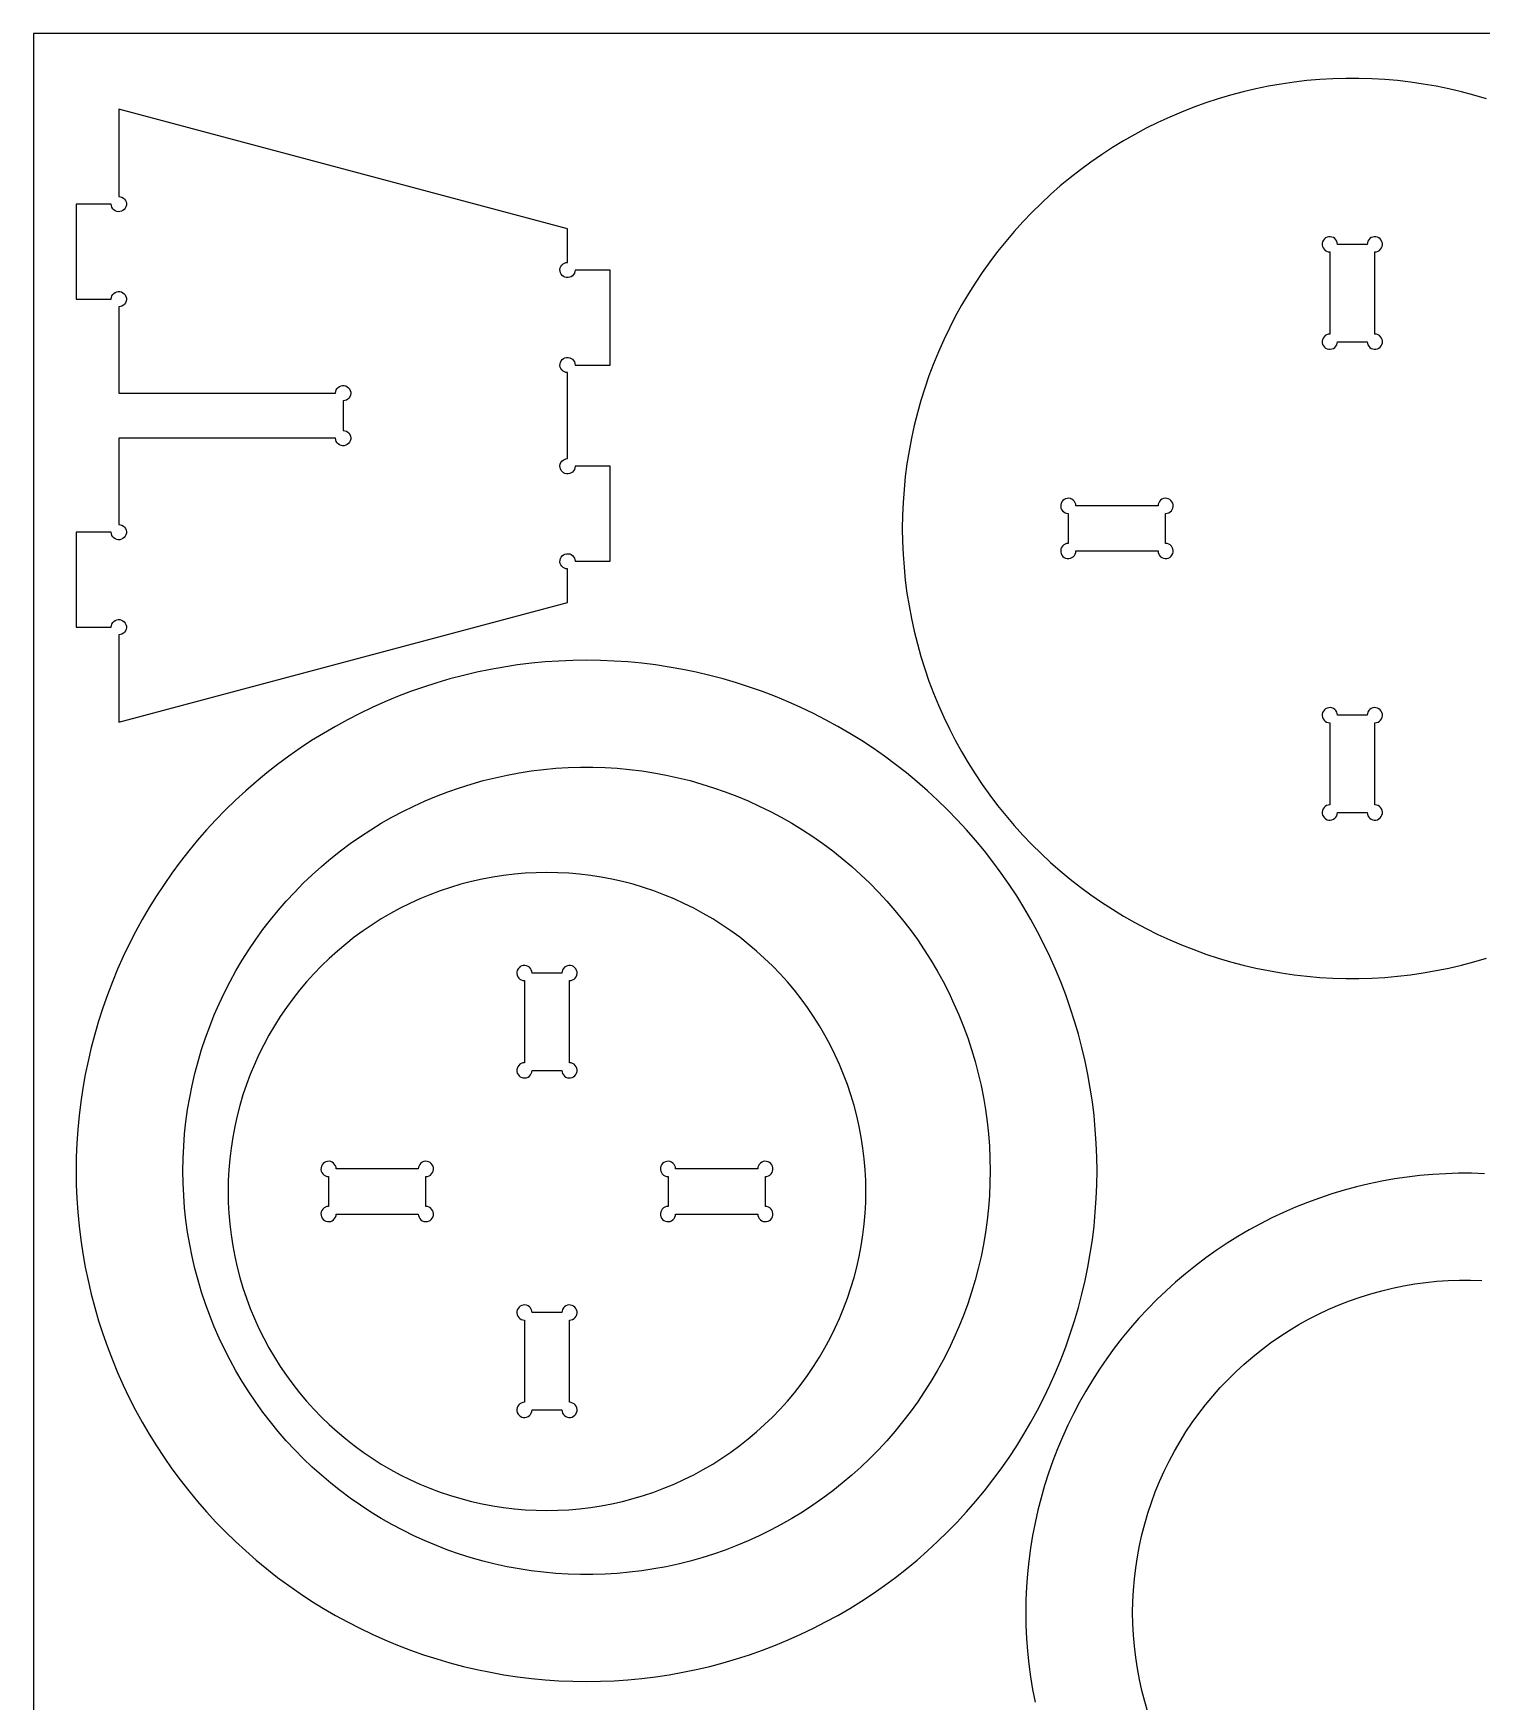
# Model space of a CAD drawing. Extents: x 0 to 2440, y 0 to 2740.
# Drawn here: x 0 to 610, y 2038 to 2740 of the extents above; entities that cross this region are included whole.
import ezdxf

# ---------------------------------------------------------------- set-up
doc = ezdxf.new("R2010")
doc.units = 0
for name, color, linetype in [('GABARIT_BAGUES_18MM', 3, 'Continuous'), ('GABARIT_INTERIEUR_18MM', 5, 'Continuous'), ('PLANCHE_18MM', 8, 'Continuous')]:
    doc.layers.add(name, color=color, linetype=linetype)

msp = doc.modelspace()

# ---------------------------------------------------------------- linework, layer by layer
at = {"layer": 'GABARIT_BAGUES_18MM'}
for points in [[(448, 2261), (447.92, 2266.82), (447.68, 2272.64), (447.29, 2278.45), (446.74, 2284.25), (446.03, 2290.03), (445.17, 2295.78), (444.15, 2301.52), (442.97, 2307.22), (441.64, 2312.89), (440.16, 2318.52), (438.53, 2324.11), (436.75, 2329.65), (434.81, 2335.14), (432.73, 2340.58), (430.5, 2345.96), (428.13, 2351.28), (425.61, 2356.53), (422.96, 2361.71), (420.16, 2366.81), (417.22, 2371.84), (414.16, 2376.79), (410.95, 2381.66), (407.62, 2386.43), (404.16, 2391.11), (400.57, 2395.7), (396.86, 2400.19), (393.04, 2404.57), (389.09, 2408.86), (385.03, 2413.03), (380.86, 2417.09), (376.57, 2421.04), (372.19, 2424.86), (367.7, 2428.57), (363.11, 2432.16), (358.43, 2435.62), (353.66, 2438.95), (348.79, 2442.16), (343.84, 2445.22), (338.81, 2448.16), (333.71, 2450.96), (328.53, 2453.61), (323.28, 2456.13), (317.96, 2458.5), (312.58, 2460.73), (307.14, 2462.81), (301.65, 2464.75), (296.11, 2466.53), (290.52, 2468.16), (284.89, 2469.64), (279.22, 2470.97), (273.52, 2472.15), (267.78, 2473.17), (262.03, 2474.03), (256.25, 2474.74), (250.45, 2475.29), (244.64, 2475.68), (238.82, 2475.92), (233, 2476), (227.18, 2475.92), (221.36, 2475.68), (215.55, 2475.29), (209.75, 2474.74), (203.97, 2474.03), (198.22, 2473.17), (192.48, 2472.15), (186.78, 2470.97), (181.11, 2469.64), (175.48, 2468.16), (169.89, 2466.53), (164.35, 2464.75), (158.86, 2462.81), (153.42, 2460.73), (148.04, 2458.5), (142.72, 2456.13), (137.47, 2453.61), (132.29, 2450.96), (127.19, 2448.16), (122.16, 2445.22), (117.21, 2442.16), (112.34, 2438.95), (107.57, 2435.62), (102.89, 2432.16), (98.3, 2428.57), (93.81, 2424.86), (89.43, 2421.04), (85.14, 2417.09), (80.97, 2413.03), (76.91, 2408.86), (72.96, 2404.57), (69.14, 2400.19), (65.43, 2395.7), (61.84, 2391.11), (58.38, 2386.43), (55.05, 2381.66), (51.84, 2376.79), (48.78, 2371.84), (45.84, 2366.81), (43.04, 2361.71), (40.39, 2356.53), (37.87, 2351.28), (35.5, 2345.96), (33.27, 2340.58), (31.19, 2335.14), (29.25, 2329.65), (27.47, 2324.11), (25.84, 2318.52), (24.36, 2312.89), (23.03, 2307.22), (21.85, 2301.52), (20.83, 2295.78), (19.97, 2290.03), (19.26, 2284.25), (18.71, 2278.45), (18.32, 2272.64), (18.08, 2266.82), (18, 2261), (18.08, 2255.18), (18.32, 2249.36), (18.71, 2243.55), (19.26, 2237.75), (19.97, 2231.97), (20.83, 2226.22), (21.85, 2220.48), (23.03, 2214.78), (24.36, 2209.11), (25.84, 2203.48), (27.47, 2197.89), (29.25, 2192.35), (31.19, 2186.86), (33.27, 2181.42), (35.5, 2176.04), (37.87, 2170.72), (40.39, 2165.47), (43.04, 2160.29), (45.84, 2155.19), (48.78, 2150.16), (51.84, 2145.21), (55.05, 2140.34), (58.38, 2135.57), (61.84, 2130.89), (65.43, 2126.3), (69.14, 2121.81), (72.96, 2117.43), (76.91, 2113.14), (80.97, 2108.97), (85.14, 2104.91), (89.43, 2100.96), (93.81, 2097.14), (98.3, 2093.43), (102.89, 2089.84), (107.57, 2086.38), (112.34, 2083.05), (117.21, 2079.84), (122.16, 2076.78), (127.19, 2073.84), (132.29, 2071.04), (137.47, 2068.39), (142.72, 2065.87), (148.04, 2063.5), (153.42, 2061.27), (158.86, 2059.19), (164.35, 2057.25), (169.89, 2055.47), (175.48, 2053.84), (181.11, 2052.36), (186.78, 2051.03), (192.48, 2049.85), (198.22, 2048.83), (203.97, 2047.97), (209.75, 2047.26), (215.55, 2046.71), (221.36, 2046.32), (227.18, 2046.08), (233, 2046), (238.82, 2046.08), (244.64, 2046.32), (250.45, 2046.71), (256.25, 2047.26), (262.03, 2047.97), (267.78, 2048.83), (273.52, 2049.85), (279.22, 2051.03), (284.89, 2052.36), (290.52, 2053.84), (296.11, 2055.47), (301.65, 2057.25), (307.14, 2059.19), (312.58, 2061.27), (317.96, 2063.5), (323.28, 2065.87), (328.53, 2068.39), (333.71, 2071.04), (338.81, 2073.84), (343.84, 2076.78), (348.79, 2079.84), (353.66, 2083.05), (358.43, 2086.38), (363.11, 2089.84), (367.7, 2093.43), (372.19, 2097.14), (376.57, 2100.96), (380.86, 2104.91), (385.03, 2108.97), (389.09, 2113.14), (393.04, 2117.43), (396.86, 2121.81), (400.57, 2126.3), (404.16, 2130.89), (407.62, 2135.57), (410.95, 2140.34), (414.16, 2145.21), (417.22, 2150.16), (420.16, 2155.19), (422.96, 2160.29), (425.61, 2165.47), (428.13, 2170.72), (430.5, 2176.04), (432.73, 2181.42), (434.81, 2186.86), (436.75, 2192.35), (438.53, 2197.89), (440.16, 2203.48), (441.64, 2209.11), (442.97, 2214.78), (444.15, 2220.48), (445.17, 2226.22), (446.03, 2231.97), (446.74, 2237.75), (447.29, 2243.55), (447.68, 2249.36), (447.92, 2255.18)], [(63, 2261), (63.08, 2266.18), (63.32, 2271.36), (63.71, 2276.53), (64.26, 2281.69), (64.97, 2286.83), (65.84, 2291.94), (66.86, 2297.02), (68.04, 2302.07), (69.37, 2307.08), (70.85, 2312.05), (72.48, 2316.97), (74.26, 2321.84), (76.19, 2326.65), (78.26, 2331.41), (80.48, 2336.09), (82.84, 2340.71), (85.35, 2345.25), (87.98, 2349.71), (90.76, 2354.1), (93.66, 2358.39), (96.7, 2362.59), (99.86, 2366.7), (103.14, 2370.71), (106.55, 2374.62), (110.07, 2378.43), (113.71, 2382.12), (117.46, 2385.7), (121.32, 2389.17), (125.28, 2392.51), (129.34, 2395.74), (133.5, 2398.84), (137.75, 2401.81), (142.08, 2404.65), (146.51, 2407.35), (151.01, 2409.92), (155.59, 2412.35), (160.24, 2414.64), (164.96, 2416.79), (169.74, 2418.79), (174.59, 2420.65), (179.48, 2422.36), (184.43, 2423.91), (189.42, 2425.32), (194.45, 2426.57), (199.52, 2427.67), (204.62, 2428.61), (209.74, 2429.4), (214.89, 2430.03), (220.05, 2430.51), (225.22, 2430.82), (230.41, 2430.98), (235.59, 2430.98), (240.78, 2430.82), (245.95, 2430.51), (251.11, 2430.03), (256.26, 2429.4), (261.38, 2428.61), (266.48, 2427.67), (271.55, 2426.57), (276.58, 2425.32), (281.57, 2423.91), (286.52, 2422.36), (291.41, 2420.65), (296.26, 2418.79), (301.04, 2416.79), (305.76, 2414.64), (310.41, 2412.35), (314.99, 2409.92), (319.49, 2407.35), (323.92, 2404.65), (328.25, 2401.81), (332.5, 2398.84), (336.66, 2395.74), (340.72, 2392.51), (344.68, 2389.17), (348.54, 2385.7), (352.29, 2382.12), (355.93, 2378.43), (359.45, 2374.62), (362.86, 2370.71), (366.14, 2366.7), (369.3, 2362.59), (372.34, 2358.39), (375.24, 2354.1), (378.02, 2349.71), (380.65, 2345.25), (383.16, 2340.71), (385.52, 2336.09), (387.74, 2331.41), (389.81, 2326.65), (391.74, 2321.84), (393.52, 2316.97), (395.15, 2312.05), (396.63, 2307.08), (397.96, 2302.07), (399.14, 2297.02), (400.16, 2291.94), (401.03, 2286.83), (401.74, 2281.69), (402.29, 2276.53), (402.68, 2271.36), (402.92, 2266.18), (403, 2261), (402.92, 2255.82), (402.68, 2250.64), (402.29, 2245.47), (401.74, 2240.31), (401.03, 2235.17), (400.16, 2230.06), (399.14, 2224.98), (397.96, 2219.93), (396.63, 2214.92), (395.15, 2209.95), (393.52, 2205.03), (391.74, 2200.16), (389.81, 2195.35), (387.74, 2190.59), (385.52, 2185.91), (383.16, 2181.29), (380.65, 2176.75), (378.02, 2172.29), (375.24, 2167.9), (372.34, 2163.61), (369.3, 2159.41), (366.14, 2155.3), (362.86, 2151.29), (359.45, 2147.38), (355.93, 2143.57), (352.29, 2139.88), (348.54, 2136.3), (344.68, 2132.83), (340.72, 2129.49), (336.66, 2126.26), (332.5, 2123.16), (328.25, 2120.19), (323.92, 2117.35), (319.49, 2114.65), (314.99, 2112.08), (310.41, 2109.65), (305.76, 2107.36), (301.04, 2105.21), (296.26, 2103.21), (291.41, 2101.35), (286.52, 2099.64), (281.57, 2098.09), (276.58, 2096.68), (271.55, 2095.43), (266.48, 2094.33), (261.38, 2093.39), (256.26, 2092.6), (251.11, 2091.97), (245.95, 2091.49), (240.78, 2091.18), (235.59, 2091.02), (230.41, 2091.02), (225.22, 2091.18), (220.05, 2091.49), (214.89, 2091.97), (209.74, 2092.6), (204.62, 2093.39), (199.52, 2094.33), (194.45, 2095.43), (189.42, 2096.68), (184.43, 2098.09), (179.48, 2099.64), (174.59, 2101.35), (169.74, 2103.21), (164.96, 2105.21), (160.24, 2107.36), (155.59, 2109.65), (151.01, 2112.08), (146.51, 2114.65), (142.08, 2117.35), (137.75, 2120.19), (133.5, 2123.16), (129.34, 2126.26), (125.28, 2129.49), (121.32, 2132.83), (117.46, 2136.3), (113.71, 2139.88), (110.07, 2143.57), (106.55, 2147.38), (103.14, 2151.29), (99.86, 2155.3), (96.7, 2159.41), (93.66, 2163.61), (90.76, 2167.9), (87.98, 2172.29), (85.35, 2176.75), (82.84, 2181.29), (80.48, 2185.91), (78.26, 2190.59), (76.19, 2195.35), (74.26, 2200.16), (72.48, 2205.03), (70.85, 2209.95), (69.37, 2214.92), (68.04, 2219.93), (66.86, 2224.98), (65.84, 2230.06), (64.97, 2235.17), (64.26, 2240.31), (63.71, 2245.47), (63.32, 2250.64), (63.08, 2255.82)]]:
    msp.add_lwpolyline(points, close=True, dxfattribs=at)
for points in [[(611.14, 2259.82), (605.72, 2259.98), (600.28, 2259.98), (594.86, 2259.82), (589.43, 2259.5), (584.02, 2259.02), (578.63, 2258.39), (573.26, 2257.59), (567.91, 2256.64), (562.59, 2255.53), (557.31, 2254.27), (552.07, 2252.85), (546.87, 2251.28), (541.72, 2249.55), (536.62, 2247.68), (531.58, 2245.66), (526.6, 2243.49), (521.68, 2241.17), (516.84, 2238.71), (512.07, 2236.11), (507.38, 2233.37), (502.77, 2230.5), (498.25, 2227.49), (493.82, 2224.35), (489.48, 2221.08), (485.24, 2217.68), (481.11, 2214.16), (477.07, 2210.53), (473.15, 2206.77), (469.34, 2202.9), (465.64, 2198.92), (462.06, 2194.84), (458.6, 2190.65), (455.27, 2186.36), (452.07, 2181.98), (448.99, 2177.5), (446.05, 2172.93), (443.24, 2168.28), (440.57, 2163.55), (438.04, 2158.75), (435.65, 2153.87), (433.41, 2148.92), (431.31, 2143.91), (429.36, 2138.84), (427.56, 2133.72), (425.92, 2128.54), (424.42, 2123.32), (423.08, 2118.06), (421.89, 2112.75), (420.86, 2107.42), (419.99, 2102.06), (419.27, 2096.68), (418.72, 2091.27), (418.32, 2085.86), (418.08, 2080.43), (418, 2075), (418.08, 2069.57), (418.32, 2064.14), (418.72, 2058.73), (419.27, 2053.32), (419.99, 2047.94), (420.86, 2042.58), (421.89, 2037.25)], [(469.42, 2033.09), (468.08, 2037.62), (466.9, 2042.2), (465.87, 2046.82), (464.99, 2051.47), (464.28, 2056.14), (463.72, 2060.84), (463.32, 2065.55), (463.08, 2070.27), (463, 2075), (463.08, 2079.73), (463.32, 2084.45), (463.72, 2089.16), (464.28, 2093.86), (464.99, 2098.53), (465.87, 2103.18), (466.9, 2107.8), (468.08, 2112.38), (469.42, 2116.91), (470.91, 2121.4), (472.55, 2125.83), (474.35, 2130.21), (476.28, 2134.52), (478.37, 2138.77), (480.59, 2142.94), (482.96, 2147.04), (485.46, 2151.05), (488.09, 2154.98), (490.86, 2158.81), (493.75, 2162.55), (496.77, 2166.19), (499.91, 2169.73), (503.17, 2173.16), (506.54, 2176.47), (510.03, 2179.67), (513.61, 2182.75), (517.31, 2185.71), (521.09, 2188.54), (524.97, 2191.24), (528.95, 2193.81), (533, 2196.24), (537.13, 2198.54), (541.34, 2200.69), (545.63, 2202.7), (549.97, 2204.57), (554.38, 2206.29), (558.84, 2207.85), (563.35, 2209.27), (567.91, 2210.53), (572.51, 2211.64), (577.14, 2212.59), (581.8, 2213.39), (586.49, 2214.02), (591.19, 2214.5), (595.91, 2214.82), (600.64, 2214.98), (605.36, 2214.98), (610.09, 2214.82)]]:
    msp.add_lwpolyline(points, dxfattribs=at)
at = {"layer": 'GABARIT_INTERIEUR_18MM'}
msp.add_lwpolyline([(612.01, 2712.44), (606.77, 2713.99), (601.49, 2715.39), (596.18, 2716.64), (590.82, 2717.73), (585.44, 2718.67), (580.04, 2719.46), (574.61, 2720.09), (569.17, 2720.56), (563.72, 2720.87), (558.26, 2721.03), (552.79, 2721.03), (547.33, 2720.87), (541.88, 2720.56), (536.44, 2720.09), (531.01, 2719.46), (525.61, 2718.67), (520.23, 2717.73), (514.87, 2716.64), (509.56, 2715.39), (504.28, 2713.99), (499.04, 2712.44), (493.85, 2710.73), (488.71, 2708.88), (483.63, 2706.88), (478.6, 2704.74), (473.65, 2702.45), (468.75, 2700.02), (463.93, 2697.45), (459.19, 2694.74), (454.53, 2691.9), (449.95, 2688.92), (445.46, 2685.81), (441.05, 2682.58), (436.75, 2679.21), (432.54, 2675.73), (428.44, 2672.13), (424.44, 2668.41), (420.55, 2664.57), (416.77, 2660.63), (413.11, 2656.57), (409.56, 2652.42), (406.14, 2648.16), (402.84, 2643.81), (399.67, 2639.36), (396.63, 2634.82), (393.71, 2630.2), (390.94, 2625.5), (388.3, 2620.72), (385.8, 2615.86), (383.44, 2610.93), (381.22, 2605.94), (379.15, 2600.89), (377.22, 2595.78), (375.45, 2590.61), (373.82, 2585.4), (372.34, 2580.14), (371.02, 2574.84), (369.84, 2569.5), (368.83, 2564.14), (367.96, 2558.74), (367.26, 2553.33), (366.71, 2547.89), (366.31, 2542.44), (366.08, 2536.99), (366, 2531.53), (366.08, 2526.06), (366.31, 2520.61), (366.71, 2515.16), (367.26, 2509.72), (367.96, 2504.31), (368.83, 2498.91), (369.84, 2493.55), (371.02, 2488.21), (372.34, 2482.91), (373.82, 2477.65), (375.45, 2472.44), (377.22, 2467.27), (379.15, 2462.16), (381.22, 2457.11), (383.44, 2452.12), (385.8, 2447.19), (388.3, 2442.33), (390.94, 2437.55), (393.71, 2432.85), (396.63, 2428.23), (399.67, 2423.69), (402.84, 2419.24), (406.14, 2414.89), (409.56, 2410.63), (413.11, 2406.48), (416.77, 2402.42), (420.55, 2398.48), (424.44, 2394.65), (428.44, 2390.92), (432.54, 2387.32), (436.75, 2383.84), (441.05, 2380.47), (445.46, 2377.24), (449.95, 2374.13), (454.53, 2371.15), (459.19, 2368.31), (463.93, 2365.6), (468.75, 2363.03), (473.65, 2360.6), (478.6, 2358.31), (483.63, 2356.17), (488.71, 2354.17), (493.85, 2352.32), (499.04, 2350.61), (504.28, 2349.06), (509.56, 2347.66), (514.87, 2346.41), (520.23, 2345.32), (525.61, 2344.38), (531.01, 2343.59), (536.44, 2342.96), (541.88, 2342.49), (547.33, 2342.18), (552.79, 2342.02), (558.26, 2342.02), (563.72, 2342.18), (569.17, 2342.49), (574.61, 2342.96), (580.04, 2343.59), (585.44, 2344.38), (590.82, 2345.32), (596.18, 2346.41), (601.49, 2347.66), (606.77, 2349.06), (612.01, 2350.61)], dxfattribs=at)
for points in [[(36, 2708.05), (36, 2671.3), (36.68, 2671.23), (37.33, 2671.01), (37.92, 2670.66), (38.42, 2670.2), (38.81, 2669.64), (39.07, 2669), (39.19, 2668.33), (39.17, 2667.65), (39, 2666.98), (38.69, 2666.37), (38.26, 2665.84), (37.73, 2665.41), (37.12, 2665.1), (36.46, 2664.93), (35.77, 2664.91), (35.1, 2665.03), (34.47, 2665.29), (33.9, 2665.68), (33.44, 2666.18), (33.09, 2666.77), (32.87, 2667.42), (32.8, 2668.1), (18, 2668.1), (18, 2628.1), (32.8, 2628.1), (32.87, 2628.78), (33.09, 2629.43), (33.44, 2630.02), (33.9, 2630.52), (34.47, 2630.91), (35.1, 2631.17), (35.77, 2631.29), (36.46, 2631.27), (37.12, 2631.1), (37.73, 2630.79), (38.26, 2630.36), (38.69, 2629.83), (39, 2629.22), (39.17, 2628.56), (39.19, 2627.87), (39.07, 2627.2), (38.81, 2626.57), (38.42, 2626.01), (37.92, 2625.54), (37.33, 2625.19), (36.68, 2624.97), (36, 2624.9), (36, 2588.53), (127.3, 2588.53), (127.37, 2589.21), (127.59, 2589.85), (127.94, 2590.44), (128.4, 2590.94), (128.97, 2591.33), (129.6, 2591.6), (130.27, 2591.72), (130.96, 2591.69), (131.62, 2591.52), (132.23, 2591.22), (132.76, 2590.79), (133.19, 2590.26), (133.5, 2589.64), (133.67, 2588.98), (133.69, 2588.3), (133.57, 2587.62), (133.31, 2586.99), (132.92, 2586.43), (132.42, 2585.96), (131.83, 2585.61), (131.18, 2585.4), (130.5, 2585.33), (130.5, 2572.73), (131.18, 2572.65), (131.83, 2572.44), (132.42, 2572.09), (132.92, 2571.62), (133.31, 2571.06), (133.57, 2570.43), (133.69, 2569.75), (133.67, 2569.07), (133.5, 2568.41), (133.19, 2567.8), (132.76, 2567.26), (132.23, 2566.83), (131.62, 2566.53), (130.96, 2566.36), (130.27, 2566.33), (129.6, 2566.45), (128.97, 2566.72), (128.4, 2567.11), (127.94, 2567.61), (127.59, 2568.2), (127.37, 2568.85), (127.3, 2569.53), (36, 2569.53), (36, 2533.15), (36.68, 2533.08), (37.33, 2532.86), (37.92, 2532.51), (38.42, 2532.04), (38.81, 2531.48), (39.07, 2530.85), (39.19, 2530.18), (39.17, 2529.49), (39, 2528.83), (38.69, 2528.22), (38.26, 2527.69), (37.73, 2527.26), (37.12, 2526.95), (36.46, 2526.78), (35.77, 2526.76), (35.1, 2526.88), (34.47, 2527.14), (33.9, 2527.53), (33.44, 2528.03), (33.09, 2528.62), (32.87, 2529.27), (32.8, 2529.95), (18, 2529.95), (18, 2489.95), (32.8, 2489.95), (32.87, 2490.63), (33.09, 2491.28), (33.44, 2491.87), (33.9, 2492.37), (34.47, 2492.76), (35.1, 2493.02), (35.77, 2493.14), (36.46, 2493.12), (37.12, 2492.95), (37.73, 2492.64), (38.26, 2492.21), (38.69, 2491.68), (39, 2491.07), (39.17, 2490.4), (39.19, 2489.72), (39.07, 2489.05), (38.81, 2488.42), (38.42, 2487.85), (37.92, 2487.39), (37.33, 2487.04), (36.68, 2486.82), (36, 2486.75), (36, 2450), (225, 2500.4), (225, 2514.51), (224.32, 2514.58), (223.67, 2514.79), (223.08, 2515.14), (222.58, 2515.61), (222.19, 2516.17), (221.93, 2516.8), (221.81, 2517.48), (221.83, 2518.16), (222, 2518.82), (222.31, 2519.44), (222.74, 2519.97), (223.27, 2520.4), (223.88, 2520.7), (224.54, 2520.87), (225.23, 2520.9), (225.9, 2520.78), (226.53, 2520.51), (227.1, 2520.12), (227.56, 2519.62), (227.91, 2519.03), (228.13, 2518.39), (228.2, 2517.71), (243, 2517.71), (243, 2557.71), (228.2, 2557.71), (228.13, 2557.03), (227.91, 2556.38), (227.56, 2555.79), (227.1, 2555.29), (226.53, 2554.9), (225.9, 2554.64), (225.23, 2554.51), (224.54, 2554.54), (223.88, 2554.71), (223.27, 2555.01), (222.74, 2555.44), (222.31, 2555.98), (222, 2556.59), (221.83, 2557.25), (221.81, 2557.93), (221.93, 2558.61), (222.19, 2559.24), (222.58, 2559.8), (223.08, 2560.27), (223.67, 2560.62), (224.32, 2560.83), (225, 2560.91), (225, 2597.14), (224.32, 2597.22), (223.67, 2597.43), (223.08, 2597.78), (222.58, 2598.25), (222.19, 2598.81), (221.93, 2599.44), (221.81, 2600.12), (221.83, 2600.8), (222, 2601.46), (222.31, 2602.07), (222.74, 2602.61), (223.27, 2603.04), (223.88, 2603.34), (224.54, 2603.51), (225.23, 2603.54), (225.9, 2603.42), (226.53, 2603.15), (227.1, 2602.76), (227.56, 2602.26), (227.91, 2601.67), (228.13, 2601.03), (228.2, 2600.34), (243, 2600.34), (243, 2640.34), (228.2, 2640.34), (228.13, 2639.66), (227.91, 2639.02), (227.56, 2638.43), (227.1, 2637.93), (226.53, 2637.54), (225.9, 2637.27), (225.23, 2637.15), (224.54, 2637.18), (223.88, 2637.35), (223.27, 2637.65), (222.74, 2638.08), (222.31, 2638.61), (222, 2639.23), (221.83, 2639.89), (221.81, 2640.57), (221.93, 2641.25), (222.19, 2641.88), (222.58, 2642.44), (223.08, 2642.91), (223.67, 2643.26), (224.32, 2643.47), (225, 2643.54), (225, 2657.65)], [(561.83, 2610.16), (561.9, 2609.48), (562.11, 2608.83), (562.46, 2608.25), (562.93, 2607.74), (563.49, 2607.35), (564.12, 2607.09), (564.8, 2606.97), (565.48, 2607), (566.14, 2607.17), (566.76, 2607.47), (567.29, 2607.9), (567.72, 2608.43), (568.02, 2609.05), (568.19, 2609.71), (568.22, 2610.39), (568.1, 2611.06), (567.83, 2611.7), (567.44, 2612.26), (566.94, 2612.73), (566.35, 2613.07), (565.71, 2613.29), (565.03, 2613.36), (565.03, 2647.96), (565.71, 2648.04), (566.35, 2648.25), (566.94, 2648.6), (567.44, 2649.07), (567.83, 2649.63), (568.1, 2650.26), (568.22, 2650.94), (568.19, 2651.62), (568.02, 2652.28), (567.72, 2652.89), (567.29, 2653.43), (566.76, 2653.86), (566.14, 2654.16), (565.48, 2654.33), (564.8, 2654.36), (564.12, 2654.23), (563.49, 2653.97), (562.93, 2653.58), (562.46, 2653.08), (562.11, 2652.49), (561.9, 2651.84), (561.83, 2651.16), (549.23, 2651.16), (549.15, 2651.84), (548.94, 2652.49), (548.59, 2653.08), (548.12, 2653.58), (547.56, 2653.97), (546.93, 2654.23), (546.25, 2654.36), (545.57, 2654.33), (544.91, 2654.16), (544.3, 2653.86), (543.76, 2653.43), (543.33, 2652.89), (543.03, 2652.28), (542.86, 2651.62), (542.83, 2650.94), (542.95, 2650.26), (543.22, 2649.63), (543.61, 2649.07), (544.11, 2648.6), (544.7, 2648.25), (545.35, 2648.04), (546.03, 2647.96), (546.03, 2613.36), (545.35, 2613.29), (544.7, 2613.07), (544.11, 2612.73), (543.61, 2612.26), (543.22, 2611.7), (542.95, 2611.06), (542.83, 2610.39), (542.86, 2609.71), (543.03, 2609.05), (543.33, 2608.43), (543.76, 2607.9), (544.3, 2607.47), (544.91, 2607.17), (545.57, 2607), (546.25, 2606.97), (546.93, 2607.09), (547.56, 2607.35), (548.12, 2607.74), (548.59, 2608.25), (548.94, 2608.83), (549.15, 2609.48), (549.23, 2610.16)], [(435.89, 2525.23), (435.21, 2525.15), (434.56, 2524.94), (433.97, 2524.59), (433.47, 2524.12), (433.08, 2523.56), (432.82, 2522.93), (432.7, 2522.25), (432.72, 2521.57), (432.89, 2520.91), (433.2, 2520.3), (433.62, 2519.76), (434.16, 2519.33), (434.77, 2519.03), (435.43, 2518.86), (436.12, 2518.83), (436.79, 2518.95), (437.42, 2519.22), (437.98, 2519.61), (438.45, 2520.11), (438.8, 2520.7), (439.01, 2521.35), (439.09, 2522.03), (473.69, 2522.03), (473.76, 2521.35), (473.98, 2520.7), (474.33, 2520.11), (474.79, 2519.61), (475.35, 2519.22), (475.99, 2518.95), (476.66, 2518.83), (477.34, 2518.86), (478.01, 2519.03), (478.62, 2519.33), (479.15, 2519.76), (479.58, 2520.3), (479.89, 2520.91), (480.05, 2521.57), (480.08, 2522.25), (479.96, 2522.93), (479.7, 2523.56), (479.31, 2524.12), (478.8, 2524.59), (478.22, 2524.94), (477.57, 2525.15), (476.89, 2525.23), (476.89, 2537.83), (477.57, 2537.9), (478.22, 2538.11), (478.8, 2538.46), (479.31, 2538.93), (479.7, 2539.49), (479.96, 2540.12), (480.08, 2540.8), (480.05, 2541.48), (479.89, 2542.14), (479.58, 2542.76), (479.15, 2543.29), (478.62, 2543.72), (478.01, 2544.02), (477.34, 2544.19), (476.66, 2544.22), (475.99, 2544.1), (475.35, 2543.83), (474.79, 2543.44), (474.33, 2542.94), (473.98, 2542.35), (473.76, 2541.71), (473.69, 2541.03), (439.09, 2541.03), (439.01, 2541.71), (438.8, 2542.35), (438.45, 2542.94), (437.98, 2543.44), (437.42, 2543.83), (436.79, 2544.1), (436.12, 2544.22), (435.43, 2544.19), (434.77, 2544.02), (434.16, 2543.72), (433.62, 2543.29), (433.2, 2542.76), (432.89, 2542.14), (432.72, 2541.48), (432.7, 2540.8), (432.82, 2540.12), (433.08, 2539.49), (433.47, 2538.93), (433.97, 2538.46), (434.56, 2538.11), (435.21, 2537.9), (435.89, 2537.83)], [(561.83, 2411.89), (561.9, 2411.21), (562.11, 2410.56), (562.46, 2409.97), (562.93, 2409.47), (563.49, 2409.08), (564.12, 2408.82), (564.8, 2408.7), (565.48, 2408.72), (566.14, 2408.89), (566.76, 2409.2), (567.29, 2409.62), (567.72, 2410.16), (568.02, 2410.77), (568.19, 2411.43), (568.22, 2412.12), (568.1, 2412.79), (567.83, 2413.42), (567.44, 2413.98), (566.94, 2414.45), (566.35, 2414.8), (565.71, 2415.01), (565.03, 2415.09), (565.03, 2449.69), (565.71, 2449.76), (566.35, 2449.98), (566.94, 2450.33), (567.44, 2450.79), (567.83, 2451.35), (568.1, 2451.99), (568.22, 2452.66), (568.19, 2453.34), (568.02, 2454.01), (567.72, 2454.62), (567.29, 2455.15), (566.76, 2455.58), (566.14, 2455.89), (565.48, 2456.05), (564.8, 2456.08), (564.12, 2455.96), (563.49, 2455.7), (562.93, 2455.31), (562.46, 2454.8), (562.11, 2454.22), (561.9, 2453.57), (561.83, 2452.89), (549.23, 2452.89), (549.15, 2453.57), (548.94, 2454.22), (548.59, 2454.8), (548.12, 2455.31), (547.56, 2455.7), (546.93, 2455.96), (546.25, 2456.08), (545.57, 2456.05), (544.91, 2455.89), (544.3, 2455.58), (543.76, 2455.15), (543.33, 2454.62), (543.03, 2454.01), (542.86, 2453.34), (542.83, 2452.66), (542.95, 2451.99), (543.22, 2451.35), (543.61, 2450.79), (544.11, 2450.33), (544.7, 2449.98), (545.35, 2449.76), (546.03, 2449.69), (546.03, 2415.09), (545.35, 2415.01), (544.7, 2414.8), (544.11, 2414.45), (543.61, 2413.98), (543.22, 2413.42), (542.95, 2412.79), (542.83, 2412.12), (542.86, 2411.43), (543.03, 2410.77), (543.33, 2410.16), (543.76, 2409.62), (544.3, 2409.2), (544.91, 2408.89), (545.57, 2408.72), (546.25, 2408.7), (546.93, 2408.82), (547.56, 2409.08), (548.12, 2409.47), (548.59, 2409.97), (548.94, 2410.56), (549.15, 2411.21), (549.23, 2411.89)], [(350.65, 2252.33), (350.57, 2256.91), (350.34, 2261.49), (349.95, 2266.06), (349.4, 2270.62), (348.7, 2275.15), (347.84, 2279.65), (346.83, 2284.13), (345.67, 2288.57), (344.36, 2292.96), (342.89, 2297.31), (341.29, 2301.6), (339.53, 2305.84), (337.63, 2310.02), (335.59, 2314.12), (333.41, 2318.16), (331.1, 2322.12), (328.65, 2326), (326.06, 2329.79), (323.36, 2333.49), (320.52, 2337.1), (317.57, 2340.6), (314.5, 2344.01), (311.31, 2347.31), (308.01, 2350.5), (304.6, 2353.57), (301.1, 2356.52), (297.49, 2359.36), (293.79, 2362.06), (290, 2364.65), (286.12, 2367.1), (282.16, 2369.41), (278.12, 2371.59), (274.02, 2373.63), (269.84, 2375.53), (265.6, 2377.29), (261.31, 2378.89), (256.96, 2380.36), (252.57, 2381.67), (248.13, 2382.83), (243.65, 2383.84), (239.15, 2384.7), (234.62, 2385.4), (230.06, 2385.95), (225.49, 2386.34), (220.91, 2386.57), (216.33, 2386.65), (211.74, 2386.57), (207.16, 2386.34), (202.59, 2385.95), (198.03, 2385.4), (193.5, 2384.7), (189, 2383.84), (184.52, 2382.83), (180.08, 2381.67), (175.69, 2380.36), (171.34, 2378.89), (167.05, 2377.29), (162.81, 2375.53), (158.63, 2373.63), (154.53, 2371.59), (150.49, 2369.41), (146.53, 2367.1), (142.65, 2364.65), (138.86, 2362.06), (135.16, 2359.36), (131.55, 2356.52), (128.05, 2353.57), (124.64, 2350.5), (121.34, 2347.31), (118.16, 2344.01), (115.08, 2340.6), (112.13, 2337.1), (109.29, 2333.49), (106.59, 2329.79), (104, 2326), (101.56, 2322.12), (99.24, 2318.16), (97.06, 2314.12), (95.02, 2310.02), (93.12, 2305.84), (91.37, 2301.6), (89.76, 2297.31), (88.29, 2292.96), (86.98, 2288.57), (85.82, 2284.13), (84.81, 2279.65), (83.95, 2275.15), (83.25, 2270.62), (82.7, 2266.06), (82.31, 2261.49), (82.08, 2256.91), (82, 2252.33), (82.08, 2247.74), (82.31, 2243.16), (82.7, 2238.59), (83.25, 2234.03), (83.95, 2229.5), (84.81, 2225), (85.82, 2220.52), (86.98, 2216.08), (88.29, 2211.69), (89.76, 2207.34), (91.37, 2203.05), (93.12, 2198.81), (95.02, 2194.63), (97.06, 2190.53), (99.24, 2186.49), (101.56, 2182.53), (104, 2178.65), (106.59, 2174.86), (109.29, 2171.16), (112.13, 2167.55), (115.08, 2164.05), (118.16, 2160.64), (121.34, 2157.34), (124.64, 2154.16), (128.05, 2151.08), (131.55, 2148.13), (135.16, 2145.29), (138.86, 2142.59), (142.65, 2140), (146.53, 2137.56), (150.49, 2135.24), (154.53, 2133.06), (158.63, 2131.02), (162.81, 2129.12), (167.05, 2127.37), (171.34, 2125.76), (175.69, 2124.29), (180.08, 2122.98), (184.52, 2121.82), (189, 2120.81), (193.5, 2119.95), (198.03, 2119.25), (202.59, 2118.7), (207.16, 2118.31), (211.74, 2118.08), (216.33, 2118), (220.91, 2118.08), (225.49, 2118.31), (230.06, 2118.7), (234.62, 2119.25), (239.15, 2119.95), (243.65, 2120.81), (248.13, 2121.82), (252.57, 2122.98), (256.96, 2124.29), (261.31, 2125.76), (265.6, 2127.37), (269.84, 2129.12), (274.02, 2131.02), (278.12, 2133.06), (282.16, 2135.24), (286.12, 2137.56), (290, 2140), (293.79, 2142.59), (297.49, 2145.29), (301.1, 2148.13), (304.6, 2151.08), (308.01, 2154.16), (311.31, 2157.34), (314.5, 2160.64), (317.57, 2164.05), (320.52, 2167.55), (323.36, 2171.16), (326.06, 2174.86), (328.65, 2178.65), (331.1, 2182.53), (333.41, 2186.49), (335.59, 2190.53), (337.63, 2194.63), (339.53, 2198.81), (341.29, 2203.05), (342.89, 2207.34), (344.36, 2211.69), (345.67, 2216.08), (346.83, 2220.52), (347.84, 2225), (348.7, 2229.5), (349.4, 2234.03), (349.95, 2238.59), (350.34, 2243.16), (350.57, 2247.74)], [(222.63, 2303.31), (222.7, 2302.63), (222.91, 2301.98), (223.26, 2301.39), (223.73, 2300.89), (224.29, 2300.5), (224.92, 2300.24), (225.6, 2300.12), (226.28, 2300.14), (226.94, 2300.31), (227.56, 2300.62), (228.09, 2301.05), (228.52, 2301.58), (228.82, 2302.19), (228.99, 2302.85), (229.02, 2303.54), (228.9, 2304.21), (228.63, 2304.84), (228.24, 2305.4), (227.74, 2305.87), (227.15, 2306.22), (226.51, 2306.44), (225.83, 2306.51), (225.83, 2341.11), (226.51, 2341.18), (227.15, 2341.4), (227.74, 2341.75), (228.24, 2342.21), (228.63, 2342.78), (228.9, 2343.41), (229.02, 2344.08), (228.99, 2344.76), (228.82, 2345.43), (228.52, 2346.04), (228.09, 2346.57), (227.56, 2347), (226.94, 2347.31), (226.28, 2347.48), (225.6, 2347.5), (224.92, 2347.38), (224.29, 2347.12), (223.73, 2346.73), (223.26, 2346.23), (222.91, 2345.64), (222.7, 2344.99), (222.63, 2344.31), (210.03, 2344.31), (209.95, 2344.99), (209.74, 2345.64), (209.39, 2346.23), (208.92, 2346.73), (208.36, 2347.12), (207.73, 2347.38), (207.05, 2347.5), (206.37, 2347.48), (205.71, 2347.31), (205.1, 2347), (204.56, 2346.57), (204.13, 2346.04), (203.83, 2345.43), (203.66, 2344.76), (203.63, 2344.08), (203.75, 2343.41), (204.02, 2342.78), (204.41, 2342.21), (204.91, 2341.75), (205.5, 2341.4), (206.15, 2341.18), (206.83, 2341.11), (206.83, 2306.51), (206.15, 2306.44), (205.5, 2306.22), (204.91, 2305.87), (204.41, 2305.4), (204.02, 2304.84), (203.75, 2304.21), (203.63, 2303.54), (203.66, 2302.85), (203.83, 2302.19), (204.13, 2301.58), (204.56, 2301.05), (205.1, 2300.62), (205.71, 2300.31), (206.37, 2300.14), (207.05, 2300.12), (207.73, 2300.24), (208.36, 2300.5), (208.92, 2300.89), (209.39, 2301.39), (209.74, 2301.98), (209.95, 2302.63), (210.03, 2303.31)], [(124.34, 2246.03), (123.66, 2245.95), (123.01, 2245.74), (122.42, 2245.39), (121.92, 2244.92), (121.53, 2244.36), (121.27, 2243.73), (121.15, 2243.05), (121.17, 2242.37), (121.34, 2241.71), (121.65, 2241.1), (122.08, 2240.56), (122.61, 2240.13), (123.22, 2239.83), (123.89, 2239.66), (124.57, 2239.63), (125.24, 2239.75), (125.88, 2240.02), (126.44, 2240.41), (126.9, 2240.91), (127.25, 2241.5), (127.47, 2242.15), (127.54, 2242.83), (162.14, 2242.83), (162.21, 2242.15), (162.43, 2241.5), (162.78, 2240.91), (163.25, 2240.41), (163.81, 2240.02), (164.44, 2239.75), (165.11, 2239.63), (165.8, 2239.66), (166.46, 2239.83), (167.07, 2240.13), (167.6, 2240.56), (168.03, 2241.1), (168.34, 2241.71), (168.51, 2242.37), (168.53, 2243.05), (168.41, 2243.73), (168.15, 2244.36), (167.76, 2244.92), (167.26, 2245.39), (166.67, 2245.74), (166.02, 2245.95), (165.34, 2246.03), (165.34, 2258.63), (166.02, 2258.7), (166.67, 2258.91), (167.26, 2259.26), (167.76, 2259.73), (168.15, 2260.29), (168.41, 2260.92), (168.53, 2261.6), (168.51, 2262.28), (168.34, 2262.94), (168.03, 2263.56), (167.6, 2264.09), (167.07, 2264.52), (166.46, 2264.82), (165.8, 2264.99), (165.11, 2265.02), (164.44, 2264.9), (163.81, 2264.63), (163.25, 2264.24), (162.78, 2263.74), (162.43, 2263.15), (162.21, 2262.51), (162.14, 2261.83), (127.54, 2261.83), (127.47, 2262.51), (127.25, 2263.15), (126.9, 2263.74), (126.44, 2264.24), (125.88, 2264.63), (125.24, 2264.9), (124.57, 2265.02), (123.89, 2264.99), (123.22, 2264.82), (122.61, 2264.52), (122.08, 2264.09), (121.65, 2263.56), (121.34, 2262.94), (121.17, 2262.28), (121.15, 2261.6), (121.27, 2260.92), (121.53, 2260.29), (121.92, 2259.73), (122.42, 2259.26), (123.01, 2258.91), (123.66, 2258.7), (124.34, 2258.63)], [(267.31, 2246.03), (266.63, 2245.95), (265.98, 2245.74), (265.39, 2245.39), (264.89, 2244.92), (264.5, 2244.36), (264.24, 2243.73), (264.12, 2243.05), (264.14, 2242.37), (264.31, 2241.71), (264.62, 2241.1), (265.05, 2240.56), (265.58, 2240.13), (266.19, 2239.83), (266.85, 2239.66), (267.54, 2239.63), (268.21, 2239.75), (268.84, 2240.02), (269.4, 2240.41), (269.87, 2240.91), (270.22, 2241.5), (270.44, 2242.15), (270.51, 2242.83), (305.11, 2242.83), (305.18, 2242.15), (305.4, 2241.5), (305.75, 2240.91), (306.21, 2240.41), (306.78, 2240.02), (307.41, 2239.75), (308.08, 2239.63), (308.76, 2239.66), (309.43, 2239.83), (310.04, 2240.13), (310.57, 2240.56), (311, 2241.1), (311.31, 2241.71), (311.48, 2242.37), (311.5, 2243.05), (311.38, 2243.73), (311.12, 2244.36), (310.73, 2244.92), (310.23, 2245.39), (309.64, 2245.74), (308.99, 2245.95), (308.31, 2246.03), (308.31, 2258.63), (308.99, 2258.7), (309.64, 2258.91), (310.23, 2259.26), (310.73, 2259.73), (311.12, 2260.29), (311.38, 2260.92), (311.5, 2261.6), (311.48, 2262.28), (311.31, 2262.94), (311, 2263.56), (310.57, 2264.09), (310.04, 2264.52), (309.43, 2264.82), (308.76, 2264.99), (308.08, 2265.02), (307.41, 2264.9), (306.78, 2264.63), (306.21, 2264.24), (305.75, 2263.74), (305.4, 2263.15), (305.18, 2262.51), (305.11, 2261.83), (270.51, 2261.83), (270.44, 2262.51), (270.22, 2263.15), (269.87, 2263.74), (269.4, 2264.24), (268.84, 2264.63), (268.21, 2264.9), (267.54, 2265.02), (266.85, 2264.99), (266.19, 2264.82), (265.58, 2264.52), (265.05, 2264.09), (264.62, 2263.56), (264.31, 2262.94), (264.14, 2262.28), (264.12, 2261.6), (264.24, 2260.92), (264.5, 2260.29), (264.89, 2259.73), (265.39, 2259.26), (265.98, 2258.91), (266.63, 2258.7), (267.31, 2258.63)], [(222.63, 2160.34), (222.7, 2159.66), (222.91, 2159.01), (223.26, 2158.42), (223.73, 2157.92), (224.29, 2157.53), (224.92, 2157.27), (225.6, 2157.15), (226.28, 2157.17), (226.94, 2157.34), (227.56, 2157.65), (228.09, 2158.08), (228.52, 2158.61), (228.82, 2159.22), (228.99, 2159.89), (229.02, 2160.57), (228.9, 2161.24), (228.63, 2161.88), (228.24, 2162.44), (227.74, 2162.9), (227.15, 2163.25), (226.51, 2163.47), (225.83, 2163.54), (225.83, 2198.14), (226.51, 2198.21), (227.15, 2198.43), (227.74, 2198.78), (228.24, 2199.25), (228.63, 2199.81), (228.9, 2200.44), (229.02, 2201.11), (228.99, 2201.8), (228.82, 2202.46), (228.52, 2203.07), (228.09, 2203.6), (227.56, 2204.03), (226.94, 2204.34), (226.28, 2204.51), (225.6, 2204.53), (224.92, 2204.41), (224.29, 2204.15), (223.73, 2203.76), (223.26, 2203.26), (222.91, 2202.67), (222.7, 2202.02), (222.63, 2201.34), (210.03, 2201.34), (209.95, 2202.02), (209.74, 2202.67), (209.39, 2203.26), (208.92, 2203.76), (208.36, 2204.15), (207.73, 2204.41), (207.05, 2204.53), (206.37, 2204.51), (205.71, 2204.34), (205.1, 2204.03), (204.56, 2203.6), (204.13, 2203.07), (203.83, 2202.46), (203.66, 2201.8), (203.63, 2201.11), (203.75, 2200.44), (204.02, 2199.81), (204.41, 2199.25), (204.91, 2198.78), (205.5, 2198.43), (206.15, 2198.21), (206.83, 2198.14), (206.83, 2163.54), (206.15, 2163.47), (205.5, 2163.25), (204.91, 2162.9), (204.41, 2162.44), (204.02, 2161.88), (203.75, 2161.24), (203.63, 2160.57), (203.66, 2159.89), (203.83, 2159.22), (204.13, 2158.61), (204.56, 2158.08), (205.1, 2157.65), (205.71, 2157.34), (206.37, 2157.17), (207.05, 2157.15), (207.73, 2157.27), (208.36, 2157.53), (208.92, 2157.92), (209.39, 2158.42), (209.74, 2159.01), (209.95, 2159.66), (210.03, 2160.34)]]:
    msp.add_lwpolyline(points, close=True, dxfattribs=at)
at = {"layer": 'PLANCHE_18MM'}
msp.add_lwpolyline([(0, 1520), (2440, 1520), (2440, 2740), (0, 2740)], close=True, dxfattribs=at)

doc.saveas('drawing.dxf')
